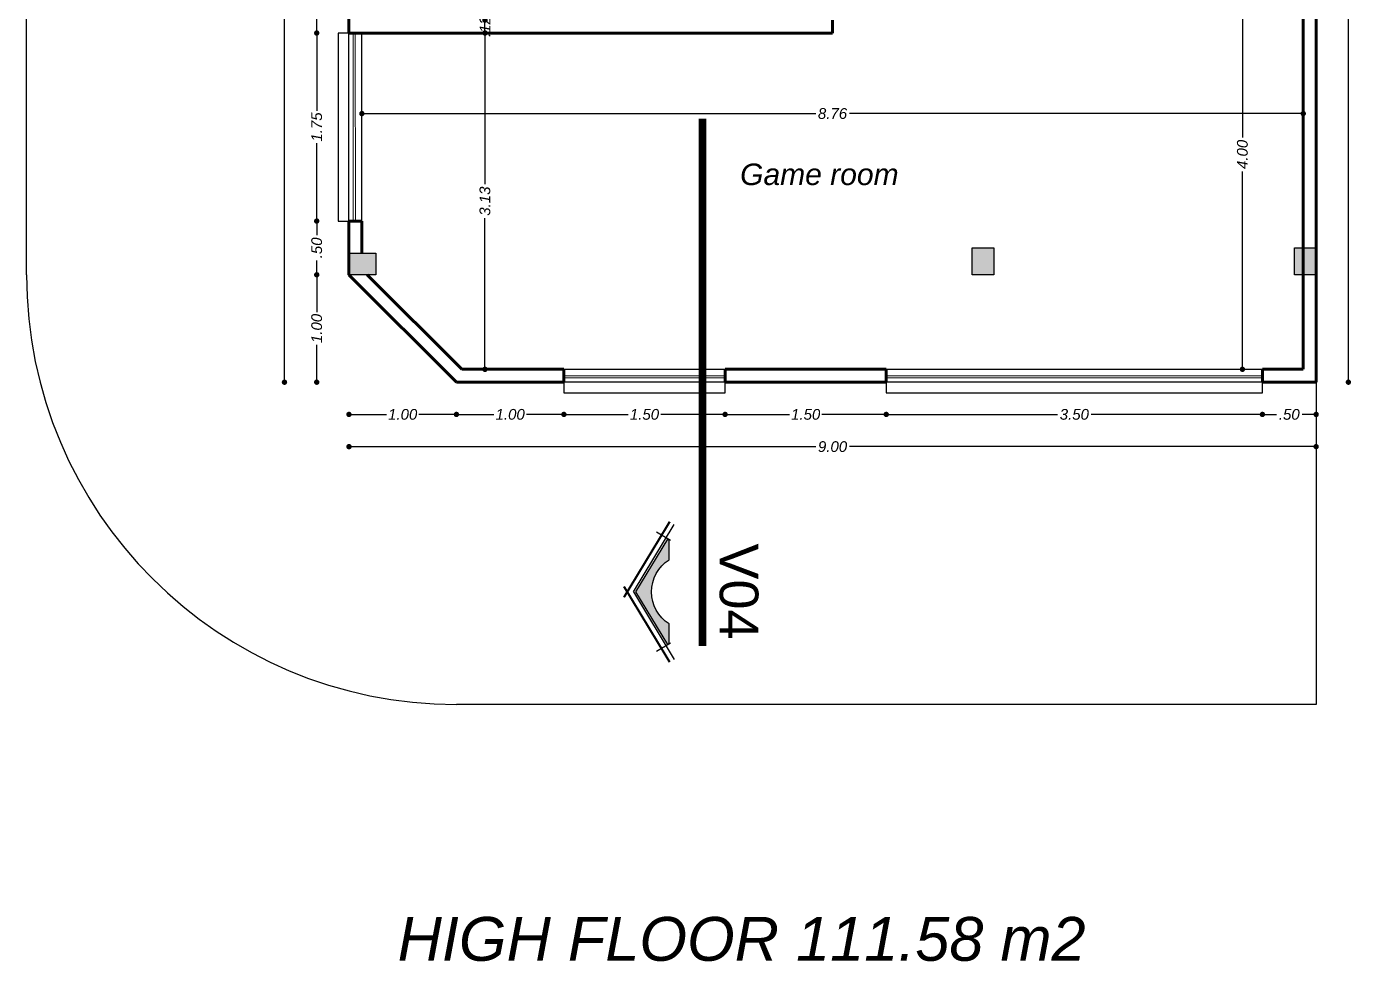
# Model space of a CAD drawing. Header units: metres. Extents: x 539 to 782, y 164 to 633.
# Drawn here: x 696.94 to 709.3, y 220.95 to 229.65 of the extents above; entities that cross this region are included whole.
import ezdxf
from ezdxf.enums import TextEntityAlignment as Align

# ---------------------------------------------------------------- set-up
doc = ezdxf.new("R2010")
doc.units = ezdxf.units.M
doc.header["$PDMODE"] = 35
doc.linetypes.add('ACAD_ISO05W100', pattern=[33, 24, -3, 0, -3, 0, -3])
doc.linetypes.add('DASHDOTX2', pattern=[50.8, 25.4, -12.7, 0, -12.7])
for name, color, linetype, lineweight in [('03', 3, 'Continuous', 30), ('cota', 1, 'Continuous', 15), ('MURO', 4, 'Continuous', 60), ('ventanas', 2, 'Continuous', 25), ('vidrio', 131, 'Continuous', 15)]:
    doc.layers.add(name, color=color, linetype=linetype, lineweight=lineweight)
for name, color, linetype in [('AREAS', 2, 'Continuous'), ('COLUMNAS', 6, 'Continuous'), ('lincorte', 116, 'Continuous'), ('TEXTO', 134, 'Continuous')]:
    doc.layers.add(name, color=color, linetype=linetype)
doc.styles.add('ARIAL', font='ariali.ttf')
doc.styles.add('ARIAL_REGULAR', font='arial.ttf')
doc.styles.add('STYLE1', font='ariali.ttf')
doc.dimstyles.new('C_50', dxfattribs={"dimscale": 0.5, "dimtxt": 0.2, "dimasz": 0.1, "dimexe": 0.1, "dimexo": 0.1, "dimgap": 0.05, "dimtad": 0, "dimzin": 4, "dimdsep": 46, "dimtxsty": 'ARIAL', "dimblk": 'DOT', "dimcen": 0.09, "dimse1": 1, "dimse2": 1, "dimclrd": 1, "dimclre": 1, "dimclrt": 2, "dimadec": 0, "dimazin": 0, "dimtfac": 1, "dimtix": 1, "dimtmove": 2, "dimatfit": 3, "dimfxl": 1, "dimtolj": 1, "dimtzin": 0, "dimarcsym": 0})

# ---------------------------------------------------------------- blocks, each defined once
blk = doc.blocks.new('_Dot')
at = {"color": 0, "linetype": 'ByBlock', "lineweight": -2}
blk.add_line((-0.5, 0), (-1, 0), dxfattribs=at)
at = {"color": 0, "linetype": 'ByBlock', "const_width": 0.5}
blk.add_lwpolyline([(-0.25, 0, 1), (0.25, 0, 1)], format="xyb", close=True, dxfattribs=at)
blk = doc.blocks.new('*D314')
at = {"layer": 'cota', "color": 1, "lineweight": -2, "transparency": 16777216}
for p, q in [((700.1071683065726, 228.8407509537875), (704.2806198754676, 228.8407509537875)), ((708.7671683065727, 228.8407509537875), (704.5937167376777, 228.8407509537875))]:
    blk.add_line(p, q, dxfattribs=at)
at = {"layer": 'Defpoints', "color": 0, "transparency": 16777216}
for p in [(708.8171683065726, 228.8407509537875), (700.0571683065726, 228.3407509537875), (708.8171683065726, 228.3407509537875)]:
    blk.add_point(p, dxfattribs=at)
at = {"layer": 'cota', "color": 1, "lineweight": -2, "transparency": 16777216, "xscale": 0.05, "yscale": 0.05, "zscale": 0.05, "rotation": 180}
blk.add_blockref('_Dot', (700.0571683065726, 228.8407509537875), dxfattribs=at)
at = {"layer": 'cota', "color": 1, "lineweight": -2, "transparency": 16777216, "xscale": 0.05, "yscale": 0.05, "zscale": 0.05}
blk.add_blockref('_Dot', (708.8171683065726, 228.8407509537875), dxfattribs=at)
at = {"layer": 'cota', "color": 2, "transparency": 16777216, "insert": (704.4371683065726, 228.8407509537875), "char_height": 0.1, "attachment_point": 5, "style": 'ARIAL'}
blk.add_mtext('\\A1;8.76', dxfattribs=at)
blk = doc.blocks.new('*D315')
at = {"layer": 'cota', "color": 1, "lineweight": -2, "transparency": 16777216}
for p, q in [((701.2026919569655, 229.5407509537875), (701.2026919569655, 228.1829474067206)), ((701.2026919569655, 226.5107509537875), (701.2026919569655, 227.8685545008543))]:
    blk.add_line(p, q, dxfattribs=at)
at = {"layer": 'Defpoints', "color": 0, "transparency": 16777216}
for p in [(701.2026919569655, 229.5907509537875), (701.4371683065726, 229.5907509537875), (701.4620211203151, 226.4607509537875)]:
    blk.add_point(p, dxfattribs=at)
at = {"layer": 'cota', "color": 1, "lineweight": -2, "transparency": 16777216, "xscale": 0.05, "yscale": 0.05, "zscale": 0.05}
for p, rotation in [((701.2026919569655, 229.5907509537875), 90), ((701.2026919569655, 226.4607509537875), 270)]:
    blk.add_blockref('_Dot', p, dxfattribs=dict(at, rotation=rotation))
at = {"layer": 'cota', "color": 2, "transparency": 16777216, "insert": (701.2026919569655, 228.0257509537876), "char_height": 0.1, "attachment_point": 5, "rotation": 90, "style": 'ARIAL'}
blk.add_mtext('\\A1;3.13', dxfattribs=at)
blk = doc.blocks.new('*D316')
at = {"layer": 'cota', "color": 1, "lineweight": -2, "transparency": 16777216}
for p, q in [((701.2026919569655, 229.7607509537875), (701.2026919569655, 229.8107509537874)), ((701.2026919569655, 229.5907509537875), (701.2026919569655, 229.7107509537875)), ((701.2026919569655, 229.5407509537875), (701.2026919569655, 229.4907509537875))]:
    blk.add_line(p, q, dxfattribs=at)
at = {"layer": 'Defpoints', "color": 0, "transparency": 16777216}
for p in [(701.2026919569655, 229.7107509537875), (701.2026919569655, 229.7107509537875), (701.4371683065726, 229.5907509537875)]:
    blk.add_point(p, dxfattribs=at)
at = {"layer": 'cota', "color": 1, "lineweight": -2, "transparency": 16777216, "xscale": 0.05, "yscale": 0.05, "zscale": 0.05}
for p, rotation in [((701.2026919569655, 229.7107509537875), 270), ((701.2026919569655, 229.5907509537875), 90)]:
    blk.add_blockref('_Dot', p, dxfattribs=dict(at, rotation=rotation))
at = {"layer": 'cota', "color": 2, "transparency": 16777216, "insert": (701.2026919569655, 229.6507509537876), "char_height": 0.1, "attachment_point": 5, "rotation": 90, "style": 'ARIAL'}
blk.add_mtext('\\A1;.12', dxfattribs=at)
blk = doc.blocks.new('*D324')
at = {"layer": 'cota', "color": 1, "lineweight": -2, "transparency": 16777216}
for p, q in [((708.251310103489, 230.4107509537875), (708.251310103489, 228.6191752375529)), ((708.251310103489, 226.5107509537875), (708.251310103489, 228.3023266700222))]:
    blk.add_line(p, q, dxfattribs=at)
at = {"layer": 'Defpoints', "color": 0, "transparency": 16777216}
for p in [(707.9371683065726, 230.4607509537875), (708.251310103489, 230.4607509537875), (707.9371683065726, 226.4607509537875)]:
    blk.add_point(p, dxfattribs=at)
at = {"layer": 'cota', "color": 1, "lineweight": -2, "transparency": 16777216, "xscale": 0.05, "yscale": 0.05, "zscale": 0.05}
for p, rotation in [((708.251310103489, 230.4607509537875), 90), ((708.251310103489, 226.4607509537875), 270)]:
    blk.add_blockref('_Dot', p, dxfattribs=dict(at, rotation=rotation))
at = {"layer": 'cota', "color": 2, "transparency": 16777216, "insert": (708.251310103489, 228.4607509537876), "char_height": 0.1, "attachment_point": 5, "rotation": 90, "style": 'ARIAL'}
blk.add_mtext('\\A1;4.00', dxfattribs=at)
blk = doc.blocks.new('*D778')
at = {"layer": 'cota', "color": 1, "lineweight": -2, "transparency": 16777216}
for p, q in [((699.6371683065727, 230.9107509537875), (699.6371683065727, 230.429093382164)), ((699.6371683065727, 229.6407509537875), (699.6371683065727, 230.1224085254109))]:
    blk.add_line(p, q, dxfattribs=at)
at = {"layer": 'Defpoints', "color": 0, "transparency": 16777216}
for p in [(699.9371683065726, 230.9607509537875), (699.6371683065727, 229.5907509537875), (699.9371683065725, 229.5907509537875)]:
    blk.add_point(p, dxfattribs=at)
at = {"layer": 'cota', "color": 1, "lineweight": -2, "transparency": 16777216, "xscale": 0.05, "yscale": 0.05, "zscale": 0.05}
for p, rotation in [((699.6371683065727, 230.9607509537875), 90), ((699.6371683065727, 229.5907509537875), 270)]:
    blk.add_blockref('_Dot', p, dxfattribs=dict(at, rotation=rotation))
at = {"layer": 'cota', "color": 2, "transparency": 16777216, "insert": (699.6371683065727, 230.2757509537876), "char_height": 0.1, "attachment_point": 5, "rotation": 90, "style": 'ARIAL'}
blk.add_mtext('\\A1;1.37', dxfattribs=at)
blk = doc.blocks.new('*D779')
at = {"layer": 'cota', "color": 1, "lineweight": -2, "transparency": 16777216}
for p, q in [((699.6371683065727, 229.5407509537875), (699.6371683065727, 228.8674903807998)), ((699.6371683065727, 227.8907509537875), (699.6371683065727, 228.5640115267752))]:
    blk.add_line(p, q, dxfattribs=at)
at = {"layer": 'Defpoints', "color": 0, "transparency": 16777216}
for p in [(699.9371683065725, 229.5907509537875), (699.6371683065727, 227.8407509537875), (699.9371683065726, 227.8407509537875)]:
    blk.add_point(p, dxfattribs=at)
at = {"layer": 'cota', "color": 1, "lineweight": -2, "transparency": 16777216, "xscale": 0.05, "yscale": 0.05, "zscale": 0.05}
for p, rotation in [((699.6371683065727, 229.5907509537875), 90), ((699.6371683065727, 227.8407509537875), 270)]:
    blk.add_blockref('_Dot', p, dxfattribs=dict(at, rotation=rotation))
at = {"layer": 'cota', "color": 2, "transparency": 16777216, "insert": (699.6371683065727, 228.7157509537876), "char_height": 0.1, "attachment_point": 5, "rotation": 90, "style": 'ARIAL'}
blk.add_mtext('\\A1;1.75', dxfattribs=at)
blk = doc.blocks.new('*D780')
at = {"layer": 'cota', "color": 1, "lineweight": -2, "transparency": 16777216}
for p, q in [((699.6371683065727, 227.7907509537875), (699.6371683065727, 227.7094753739785)), ((699.6371683065727, 227.3907509537875), (699.6371683065727, 227.4720265335965))]:
    blk.add_line(p, q, dxfattribs=at)
at = {"layer": 'Defpoints', "color": 0, "transparency": 16777216}
for p in [(699.9371683065726, 227.8407509537875), (699.6371683065727, 227.3407509537875), (699.9371683065726, 227.3407509537875)]:
    blk.add_point(p, dxfattribs=at)
at = {"layer": 'cota', "color": 1, "lineweight": -2, "transparency": 16777216, "xscale": 0.05, "yscale": 0.05, "zscale": 0.05}
for p, rotation in [((699.6371683065727, 227.8407509537875), 90), ((699.6371683065727, 227.3407509537875), 270)]:
    blk.add_blockref('_Dot', p, dxfattribs=dict(at, rotation=rotation))
at = {"layer": 'cota', "color": 2, "transparency": 16777216, "insert": (699.6371683065727, 227.5907509537876), "char_height": 0.1, "attachment_point": 5, "rotation": 90, "style": 'ARIAL'}
blk.add_mtext('\\A1;.50', dxfattribs=at)
blk = doc.blocks.new('*D781')
at = {"layer": 'cota', "color": 1, "lineweight": -2, "transparency": 16777216}
for p, q in [((699.6371683065727, 227.2907509537875), (699.6371683065727, 226.9920128910317)), ((699.6371683065727, 226.3907509537875), (699.6371683065727, 226.6894890165433))]:
    blk.add_line(p, q, dxfattribs=at)
at = {"layer": 'Defpoints', "color": 0, "transparency": 16777216}
for p in [(699.9371683065726, 227.3407509537875), (699.6371683065727, 226.3407509537875), (700.9371683065726, 226.3407509537875)]:
    blk.add_point(p, dxfattribs=at)
at = {"layer": 'cota', "color": 1, "lineweight": -2, "transparency": 16777216, "xscale": 0.05, "yscale": 0.05, "zscale": 0.05}
for p, rotation in [((699.6371683065727, 227.3407509537875), 90), ((699.6371683065727, 226.3407509537875), 270)]:
    blk.add_blockref('_Dot', p, dxfattribs=dict(at, rotation=rotation))
at = {"layer": 'cota', "color": 2, "transparency": 16777216, "insert": (699.6371683065727, 226.8407509537876), "char_height": 0.1, "attachment_point": 5, "rotation": 90, "style": 'ARIAL'}
blk.add_mtext('\\A1;1.00', dxfattribs=at)
blk = doc.blocks.new('*D782')
at = {"layer": 'cota', "color": 1, "lineweight": -2, "transparency": 16777216}
for p, q in [((699.3371683065727, 235.4107509537875), (699.3371683065727, 231.0574017041286)), ((699.3371683065727, 226.3907509537875), (699.3371683065727, 230.7441002034464))]:
    blk.add_line(p, q, dxfattribs=at)
at = {"layer": 'Defpoints', "color": 0, "transparency": 16777216}
for p in [(699.3371683065727, 235.4607509537875), (699.9371683065726, 235.4607509537875), (700.9371683065726, 226.3407509537875)]:
    blk.add_point(p, dxfattribs=at)
at = {"layer": 'cota', "color": 1, "lineweight": -2, "transparency": 16777216, "xscale": 0.05, "yscale": 0.05, "zscale": 0.05}
for p, rotation in [((699.3371683065727, 235.4607509537875), 90), ((699.3371683065727, 226.3407509537875), 270)]:
    blk.add_blockref('_Dot', p, dxfattribs=dict(at, rotation=rotation))
at = {"layer": 'cota', "color": 2, "transparency": 16777216, "insert": (699.3371683065727, 230.9007509537876), "char_height": 0.1, "attachment_point": 5, "rotation": 90, "style": 'ARIAL'}
blk.add_mtext('\\A1;9.12', dxfattribs=at)
blk = doc.blocks.new('*D783')
at = {"layer": 'cota', "color": 1, "lineweight": -2, "transparency": 16777216}
for p, q in [((699.9871683065726, 226.0407509537875), (700.2859063693285, 226.0407509537875)), ((700.8871683065726, 226.0407509537875), (700.5884302438168, 226.0407509537875))]:
    blk.add_line(p, q, dxfattribs=at)
at = {"layer": 'Defpoints', "color": 0, "transparency": 16777216}
for p in [(699.9371683065726, 227.3407509537875), (700.9371683065725, 226.3407509537875), (700.9371683065725, 226.0407509537875)]:
    blk.add_point(p, dxfattribs=at)
at = {"layer": 'cota', "color": 1, "lineweight": -2, "transparency": 16777216, "xscale": 0.05, "yscale": 0.05, "zscale": 0.05, "rotation": 180}
blk.add_blockref('_Dot', (699.9371683065726, 226.0407509537875), dxfattribs=at)
at = {"layer": 'cota', "color": 1, "lineweight": -2, "transparency": 16777216, "xscale": 0.05, "yscale": 0.05, "zscale": 0.05}
blk.add_blockref('_Dot', (700.9371683065725, 226.0407509537875), dxfattribs=at)
at = {"layer": 'cota', "color": 2, "transparency": 16777216, "insert": (700.4371683065726, 226.0407509537875), "char_height": 0.1, "attachment_point": 5, "style": 'ARIAL'}
blk.add_mtext('\\A1;1.00', dxfattribs=at)
blk = doc.blocks.new('*D784')
at = {"layer": 'cota', "color": 1, "lineweight": -2, "transparency": 16777216}
for p, q in [((700.9871683065725, 226.0407509537875), (701.2859063693285, 226.0407509537875)), ((701.8871683065727, 226.0407509537875), (701.5884302438168, 226.0407509537875))]:
    blk.add_line(p, q, dxfattribs=at)
at = {"layer": 'Defpoints', "color": 0, "transparency": 16777216}
for p in [(700.9371683065725, 226.3407509537875), (701.9371683065726, 226.3407509537875), (701.9371683065726, 226.0407509537875)]:
    blk.add_point(p, dxfattribs=at)
at = {"layer": 'cota', "color": 1, "lineweight": -2, "transparency": 16777216, "xscale": 0.05, "yscale": 0.05, "zscale": 0.05, "rotation": 180}
blk.add_blockref('_Dot', (700.9371683065725, 226.0407509537875), dxfattribs=at)
at = {"layer": 'cota', "color": 1, "lineweight": -2, "transparency": 16777216, "xscale": 0.05, "yscale": 0.05, "zscale": 0.05}
blk.add_blockref('_Dot', (701.9371683065726, 226.0407509537875), dxfattribs=at)
at = {"layer": 'cota', "color": 2, "transparency": 16777216, "insert": (701.4371683065726, 226.0407509537875), "char_height": 0.1, "attachment_point": 5, "style": 'ARIAL'}
blk.add_mtext('\\A1;1.00', dxfattribs=at)
blk = doc.blocks.new('*D785')
at = {"layer": 'cota', "color": 1, "lineweight": -2, "transparency": 16777216}
for p, q in [((701.9871683065726, 226.0407509537875), (702.5359063693285, 226.0407509537875)), ((703.3871683065727, 226.0407509537875), (702.8384302438168, 226.0407509537875))]:
    blk.add_line(p, q, dxfattribs=at)
at = {"layer": 'Defpoints', "color": 0, "transparency": 16777216}
for p in [(701.9371683065726, 226.3407509537875), (703.4371683065726, 226.3407509537875), (703.4371683065726, 226.0407509537875)]:
    blk.add_point(p, dxfattribs=at)
at = {"layer": 'cota', "color": 1, "lineweight": -2, "transparency": 16777216, "xscale": 0.05, "yscale": 0.05, "zscale": 0.05, "rotation": 180}
blk.add_blockref('_Dot', (701.9371683065726, 226.0407509537875), dxfattribs=at)
at = {"layer": 'cota', "color": 1, "lineweight": -2, "transparency": 16777216, "xscale": 0.05, "yscale": 0.05, "zscale": 0.05}
blk.add_blockref('_Dot', (703.4371683065726, 226.0407509537875), dxfattribs=at)
at = {"layer": 'cota', "color": 2, "transparency": 16777216, "insert": (702.6871683065726, 226.0407509537875), "char_height": 0.1, "attachment_point": 5, "style": 'ARIAL'}
blk.add_mtext('\\A1;1.50', dxfattribs=at)
blk = doc.blocks.new('*D786')
at = {"layer": 'cota', "color": 1, "lineweight": -2, "transparency": 16777216}
for p, q in [((703.4871683065726, 226.0407509537875), (704.0359063693285, 226.0407509537875)), ((704.8871683065727, 226.0407509537875), (704.3384302438168, 226.0407509537875))]:
    blk.add_line(p, q, dxfattribs=at)
at = {"layer": 'Defpoints', "color": 0, "transparency": 16777216}
for p in [(703.4371683065726, 226.3407509537875), (704.9371683065726, 226.3407509537875), (704.9371683065726, 226.0407509537875)]:
    blk.add_point(p, dxfattribs=at)
at = {"layer": 'cota', "color": 1, "lineweight": -2, "transparency": 16777216, "xscale": 0.05, "yscale": 0.05, "zscale": 0.05, "rotation": 180}
blk.add_blockref('_Dot', (703.4371683065726, 226.0407509537875), dxfattribs=at)
at = {"layer": 'cota', "color": 1, "lineweight": -2, "transparency": 16777216, "xscale": 0.05, "yscale": 0.05, "zscale": 0.05}
blk.add_blockref('_Dot', (704.9371683065726, 226.0407509537875), dxfattribs=at)
at = {"layer": 'cota', "color": 2, "transparency": 16777216, "insert": (704.1871683065726, 226.0407509537875), "char_height": 0.1, "attachment_point": 5, "style": 'ARIAL'}
blk.add_mtext('\\A1;1.50', dxfattribs=at)
blk = doc.blocks.new('*D787')
at = {"layer": 'cota', "color": 1, "lineweight": -2, "transparency": 16777216}
for p, q in [((704.9871683065726, 226.0407509537875), (706.5293920446354, 226.0407509537875)), ((708.3871683065727, 226.0407509537875), (706.8449445685098, 226.0407509537875))]:
    blk.add_line(p, q, dxfattribs=at)
at = {"layer": 'Defpoints', "color": 0, "transparency": 16777216}
for p in [(704.9371683065726, 226.3407509537875), (708.4371683065726, 226.3407509537875), (708.4371683065726, 226.0407509537875)]:
    blk.add_point(p, dxfattribs=at)
at = {"layer": 'cota', "color": 1, "lineweight": -2, "transparency": 16777216, "xscale": 0.05, "yscale": 0.05, "zscale": 0.05, "rotation": 180}
blk.add_blockref('_Dot', (704.9371683065726, 226.0407509537875), dxfattribs=at)
at = {"layer": 'cota', "color": 1, "lineweight": -2, "transparency": 16777216, "xscale": 0.05, "yscale": 0.05, "zscale": 0.05}
blk.add_blockref('_Dot', (708.4371683065726, 226.0407509537875), dxfattribs=at)
at = {"layer": 'cota', "color": 2, "transparency": 16777216, "insert": (706.6871683065726, 226.0407509537875), "char_height": 0.1, "attachment_point": 5, "style": 'ARIAL'}
blk.add_mtext('\\A1;3.50', dxfattribs=at)
blk = doc.blocks.new('*D788')
at = {"layer": 'cota', "color": 1, "lineweight": -2, "transparency": 16777216}
for p, q in [((708.4871683065726, 226.0407509537875), (708.5684438863816, 226.0407509537875)), ((708.8871683065727, 226.0407509537875), (708.8058927267637, 226.0407509537875))]:
    blk.add_line(p, q, dxfattribs=at)
at = {"layer": 'Defpoints', "color": 0, "transparency": 16777216}
for p in [(708.4371683065726, 226.3407509537875), (708.9371683065726, 226.3407509537875), (708.9371683065726, 226.0407509537875)]:
    blk.add_point(p, dxfattribs=at)
at = {"layer": 'cota', "color": 1, "lineweight": -2, "transparency": 16777216, "xscale": 0.05, "yscale": 0.05, "zscale": 0.05, "rotation": 180}
blk.add_blockref('_Dot', (708.4371683065726, 226.0407509537875), dxfattribs=at)
at = {"layer": 'cota', "color": 1, "lineweight": -2, "transparency": 16777216, "xscale": 0.05, "yscale": 0.05, "zscale": 0.05}
blk.add_blockref('_Dot', (708.9371683065726, 226.0407509537875), dxfattribs=at)
at = {"layer": 'cota', "color": 2, "transparency": 16777216, "insert": (708.6871683065726, 226.0407509537875), "char_height": 0.1, "attachment_point": 5, "style": 'ARIAL'}
blk.add_mtext('\\A1;.50', dxfattribs=at)
blk = doc.blocks.new('*D789')
at = {"layer": 'cota', "color": 1, "lineweight": -2, "transparency": 16777216}
for p, q in [((699.9871683065726, 225.7407509537875), (704.2802788113476, 225.7407509537875)), ((708.8871683065727, 225.7407509537875), (704.5940578017977, 225.7407509537875))]:
    blk.add_line(p, q, dxfattribs=at)
at = {"layer": 'Defpoints', "color": 0, "transparency": 16777216}
for p in [(699.9371683065726, 227.3407509537875), (708.9371683065726, 226.3407509537876), (699.9371683065726, 225.7407509537875)]:
    blk.add_point(p, dxfattribs=at)
at = {"layer": 'cota', "color": 1, "lineweight": -2, "transparency": 16777216, "xscale": 0.05, "yscale": 0.05, "zscale": 0.05, "rotation": 180}
blk.add_blockref('_Dot', (699.9371683065726, 225.7407509537875), dxfattribs=at)
at = {"layer": 'cota', "color": 1, "lineweight": -2, "transparency": 16777216, "xscale": 0.05, "yscale": 0.05, "zscale": 0.05}
blk.add_blockref('_Dot', (708.9371683065726, 225.7407509537875), dxfattribs=at)
at = {"layer": 'cota', "color": 2, "transparency": 16777216, "insert": (704.4371683065726, 225.7407509537875), "char_height": 0.1, "attachment_point": 5, "style": 'ARIAL'}
blk.add_mtext('\\A1;9.00', dxfattribs=at)
blk = doc.blocks.new('*D790')
at = {"layer": 'cota', "color": 1, "lineweight": -2, "transparency": 16777216}
for p, q in [((709.2371683065726, 233.7907509537875), (709.2371683065726, 230.243888743692)), ((709.2371683065726, 226.3907509537876), (709.2371683065726, 229.937613163883))]:
    blk.add_line(p, q, dxfattribs=at)
at = {"layer": 'Defpoints', "color": 0, "transparency": 16777216}
for p in [(708.9371683065727, 233.8407509537875), (709.2371683065726, 233.8407509537875), (708.9371683065726, 226.3407509537876)]:
    blk.add_point(p, dxfattribs=at)
at = {"layer": 'cota', "color": 1, "lineweight": -2, "transparency": 16777216, "xscale": 0.05, "yscale": 0.05, "zscale": 0.05}
for p, rotation in [((709.2371683065726, 233.8407509537875), 90), ((709.2371683065726, 226.3407509537876), 270)]:
    blk.add_blockref('_Dot', p, dxfattribs=dict(at, rotation=rotation))
at = {"layer": 'cota', "color": 2, "transparency": 16777216, "insert": (709.2371683065726, 230.0907509537876), "char_height": 0.1, "attachment_point": 5, "rotation": 90, "style": 'ARIAL'}
blk.add_mtext('\\A1;7.50', dxfattribs=at)

msp = doc.modelspace()

# ---------------------------------------------------------------- hatches: boundary and pattern name
at = {"layer": 'COLUMNAS'}
h = msp.add_hatch(color=256, dxfattribs=at)
h.dxf.hatch_style = 1
h.paths.add_polyline_path([(699.9371683065726, 227.5407509537875), (700.1871683065726, 227.5407509537875), (700.1871683065726, 227.3407509537875), (699.9371683065726, 227.3407509537875)])
h = msp.add_hatch(color=256, dxfattribs=at)
h.dxf.hatch_style = 1
h.paths.add_polyline_path([(705.7371683065728, 227.3407509537875), (705.7371683065728, 227.5907509537875), (705.9371683065729, 227.5907509537875), (705.9371683065729, 227.3407509537875)])
h = msp.add_hatch(color=256, dxfattribs=at)
h.dxf.hatch_style = 1
h.paths.add_polyline_path([(708.7371683065726, 227.3407509537875), (708.7371683065726, 227.5907509537875), (708.9371683065726, 227.5907509537875), (708.9371683065726, 227.3407509537875)])
at = {"layer": 'lincorte'}
h = msp.add_hatch(color=256, dxfattribs=at)
h.dxf.hatch_style = 1
edge = h.paths.add_edge_path()
edge.add_arc((703.1075587282636, 224.3889007016596), 0.3543749999996635, 122.54687965865509, 179.999999999352, ccw=False)
edge.add_line((702.9169087009702, 224.6876216545869), (702.9169635368576, 224.8697442328352))
edge.add_line((702.9169635368576, 224.8697442328352), (702.901210207968, 224.8792807668355))
edge.add_line((702.901210207968, 224.8792807668355), (702.6047540269626, 224.3889007016636))
edge.add_line((702.6047540269626, 224.3889007016636), (702.9012154105375, 223.8985120307124))
edge.add_line((702.9012154105375, 223.8985120307124), (702.9166739191725, 223.9078573747817))
edge.add_line((702.9166739191725, 223.9078573747817), (702.916728849801, 224.0902946097821))
edge.add_arc((703.1075587282645, 224.3889007016674), 0.3543750000005659, 180.000000000602, 237.418617591999, ccw=False)

# ---------------------------------------------------------------- linework, layer by layer
at = {"layer": '03'}
for p, q in [((696.9371683065726, 227.3407509537875), (696.9371683065726, 243.3407509537875)), ((708.9371683065726, 243.3407509537875), (708.9371683065726, 223.3407509537875)), ((708.9371683065726, 223.3407509537875), (700.9371683065726, 223.3407509537876))]:
    msp.add_line(p, q, dxfattribs=at)
msp.add_arc((700.9371683065726, 227.3407509537875), 4, 180, 270, dxfattribs=at)
at = {"layer": 'AREAS'}
msp.add_lwpolyline([(699.9371683065726, 235.4607509537875), (704.4371683065726, 235.4607509537875), (704.4371683065726, 233.8407509537875), (708.9371683065727, 233.8407509537875), (708.9371683065727, 226.3407509537875), (700.9371683065726, 226.3407509537875), (699.9371683065726, 227.3407509537875)], close=True, dxfattribs=at)
at = {"layer": 'COLUMNAS'}
for points in [[(699.9371683065726, 227.5407509537875), (700.1871683065726, 227.5407509537875), (700.1871683065726, 227.3407509537875), (699.9371683065726, 227.3407509537875), (699.9371683065726, 227.5407509537875)], [(705.9371683065726, 227.5907509537875), (705.9371683065726, 227.3407509537875), (705.7371683065727, 227.3407509537874), (705.7371683065726, 227.5907509537874), (705.9371683065726, 227.5907509537875)], [(708.9371683065726, 227.5907509537875), (708.9371683065726, 227.3407509537875), (708.7371683065726, 227.3407509537875), (708.7371683065726, 227.5907509537875), (708.9371683065726, 227.5907509537875)]]:
    msp.add_lwpolyline(points, dxfattribs=at)
at = {"layer": 'lincorte'}
for p, q in [((702.5850350057411, 224.3889007016636), (702.9644977957464, 225.0165853296664)), ((702.9283256445474, 224.8669545527215), (702.8003057865908, 224.9443481518462)), ((702.5850350057411, 224.3889007016636), (702.9644977957464, 223.7612160736609)), ((702.9283256445474, 223.9108820474204), (702.8003057865908, 223.8334884482958))]:
    msp.add_line(p, q, dxfattribs=at)
at = {"layer": 'lincorte', "linetype": 'ACAD_ISO05W100', "ltscale": 0.05, "const_width": 0.07}
msp.add_lwpolyline([(703.2270081914157, 223.8868381904704), (703.2270081914157, 228.7946637171049)], dxfattribs=at)
at = {"layer": 'lincorte', "const_width": 0.02067187499999999}
for points in [[(702.9220946188055, 225.0422549383212), (702.4963181645791, 224.3389180114431)], [(702.4963482795679, 224.4389368069093), (702.9217011165646, 223.7353436107059)]]:
    msp.add_lwpolyline(points, dxfattribs=at)
at = {"layer": 'lincorte'}
msp.add_lwpolyline([(702.7531837282639, 224.3889007016636, -0.2560733397626988), (702.9169087009702, 224.6876216545869), (702.9169635368576, 224.8697442328352), (702.901210207968, 224.8792807668355), (702.6047540269626, 224.3889007016636), (702.9012154105375, 223.8985120307124), (702.9166739191725, 223.9078573747817), (702.916728849801, 224.0902946097821, -0.2559129274228076)], format="xyb", close=True, dxfattribs=at)
at = {"layer": 'MURO'}
for p, q in [((708.9371683065726, 233.8407509537875), (708.9371683065726, 229.3407509537875)), ((708.8171683065727, 233.7207509537875), (708.8171683065726, 229.3407509537875)), ((699.9371683065726, 230.9607509537875), (699.9371683065725, 229.5907509537875)), ((704.4371683065726, 229.5907509537875), (704.4371683065725, 229.7107509537875)), ((704.4371683065726, 229.5907509537875), (699.9371683065726, 229.5907509537875)), ((708.8171683065726, 229.3407509537875), (708.8171683065726, 226.4607509537875)), ((708.9371683065726, 229.3407509537875), (708.9371683065726, 226.3407509537876)), ((700.0571683065726, 227.8407509537875), (699.9371683065726, 227.8407509537875)), ((699.9371683065726, 227.8407509537875), (699.9371683065726, 227.3407509537875)), ((700.0571683065726, 227.8407509537874), (700.0571683065726, 227.5407509537875)), ((699.9371683065726, 227.3407509537875), (700.9371683065726, 226.3407509537875)), ((700.1068739340574, 227.3407509537875), (700.9868739340574, 226.4607509537875)), ((700.9868739340574, 226.4607509537875), (701.9371683065726, 226.4607509537875)), ((701.9371683065726, 226.4607509537875), (701.9371683065726, 226.3407509537875)), ((703.4371683065726, 226.4607509537875), (703.4371683065726, 226.3407509537875)), ((703.4371683065726, 226.4607509537875), (704.4371683065726, 226.4607509537875)), ((704.9371683065726, 226.4607509537875), (704.4371683065726, 226.4607509537875)), ((704.9371683065726, 226.4607509537875), (704.9371683065726, 226.3407509537875)), ((708.8171683065726, 226.4607509537875), (708.4371683065726, 226.4607509537875)), ((708.4371683065726, 226.4607509537875), (708.4371683065726, 226.4607509537875)), ((708.4371683065726, 226.4607509537875), (708.4371683065726, 226.3407509537875)), ((700.9371683065726, 226.3407509537875), (701.9371683065726, 226.3407509537875)), ((703.4371683065726, 226.3407509537875), (704.4371683065726, 226.3407509537875)), ((704.9371683065726, 226.3407509537875), (704.4371683065726, 226.3407509537875)), ((708.9371683065726, 226.3407509537875), (708.4371683065726, 226.3407509537875))]:
    msp.add_line(p, q, dxfattribs=at)
at = {"layer": 'ventanas'}
for p, q in [((699.9371683065725, 229.5907509537875), (699.8371683065725, 229.5907509537875)), ((699.8371683065725, 229.5907509537875), (699.8371683065725, 227.8407509537874)), ((700.0571683065726, 227.8407509537874), (700.0571683065726, 229.5907509537875)), ((699.8371683065725, 227.8407509537874), (699.9371683065726, 227.8407509537874)), ((701.9371683065726, 226.4607509537875), (703.4371683065725, 226.4607509537875)), ((704.9371683065726, 226.4607509537875), (708.4371683065726, 226.4607509537875)), ((701.9371683065726, 226.3407509537875), (701.9371683065726, 226.2407509537875)), ((703.4371683065726, 226.2407509537875), (703.4371683065726, 226.3407509537875)), ((704.9371683065726, 226.3407509537875), (704.9371683065726, 226.2407509537874)), ((708.4371683065727, 226.2407509537875), (708.4371683065726, 226.3407509537875)), ((701.9371683065726, 226.2407509537875), (703.4371683065726, 226.2407509537875)), ((704.9371683065726, 226.2407509537874), (708.4371683065727, 226.2407509537875))]:
    msp.add_line(p, q, dxfattribs=at)
at = {"layer": 'vidrio'}
for p, q in [((699.9761011442795, 229.5907387576067), (699.9771683102913, 227.8407387576067)), ((699.9961011405608, 229.5907509537875), (699.9971683065726, 227.8407509537875)), ((701.9371683065726, 226.4007509537875), (703.4371683065725, 226.4007509537875)), ((701.9371683065726, 226.3807509537875), (703.4371683065725, 226.3807509537874)), ((704.9371683065726, 226.4007509537875), (708.4371683065725, 226.4007509537875)), ((704.9371683065726, 226.3807509537875), (708.4371683065725, 226.3807509537875))]:
    msp.add_line(p, q, dxfattribs=at)

# ---------------------------------------------------------------- texts
at = {"layer": 'lincorte', "style": 'ARIAL_REGULAR'}
msp.add_text('V04', height=0.36, rotation=270, dxfattribs=at).set_placement((703.3870233282812, 224.3925841941603), align=Align.CENTER)
at = {"layer": 'lincorte', "color": 0, "linetype": 'DASHDOTX2', "lineweight": 50, "ltscale": 0.2, "style": 'STYLE1'}
msp.add_text('HIGH FLOOR 111.58 m2', height=0.4082828151385911, dxfattribs=at).set_placement((700.3895681936909, 220.9552306891869))
at = {"layer": 'TEXTO', "style": 'STYLE1'}
msp.add_text('Game room', height=0.2, rotation=359.9999999933299, dxfattribs=at).set_placement((704.314465370721, 228.1756380614162), align=Align.CENTER)

# ---------------------------------------------------------------- dimensions: what is measured, and where the dimension line sits
at = {"layer": 'cota'}
for base, p1, p2, picture, middle in [((699.3371683065727, 235.4607509537875), (700.9371683065726, 226.3407509537875), (699.9371683065726, 235.4607509537875), '*D782', (699.3371683065727, 230.9007509537876)), ((709.2371683065726, 233.8407509537875), (708.9371683065726, 226.3407509537876), (708.9371683065727, 233.8407509537875), '*D790', (709.2371683065726, 230.0907509537876)), ((699.6371683065727, 229.5907509537875), (699.9371683065726, 230.9607509537875), (699.9371683065725, 229.5907509537875), '*D778', (699.6371683065727, 230.2757509537876)), ((708.251310103489, 230.4607509537875), (707.9371683065726, 226.4607509537875), (707.9371683065726, 230.4607509537875), '*D324', (708.251310103489, 228.4607509537876)), ((701.2026919569655, 229.7107509537875), (701.4371683065726, 229.5907509537875), (701.2026919569655, 229.7107509537875), '*D316', (701.2026919569655, 229.6507509537876)), ((699.6371683065727, 227.8407509537875), (699.9371683065725, 229.5907509537875), (699.9371683065726, 227.8407509537875), '*D779', (699.6371683065727, 228.7157509537876)), ((701.2026919569655, 229.5907509537875), (701.4620211203151, 226.4607509537875), (701.4371683065726, 229.5907509537875), '*D315', (701.2026919569655, 228.0257509537876)), ((699.6371683065727, 227.3407509537875), (699.9371683065726, 227.8407509537875), (699.9371683065726, 227.3407509537875), '*D780', (699.6371683065727, 227.5907509537876)), ((699.6371683065727, 226.3407509537875), (699.9371683065726, 227.3407509537875), (700.9371683065726, 226.3407509537875), '*D781', (699.6371683065727, 226.8407509537876))]:
    dim = msp.add_linear_dim(base=base, p1=p1, p2=p2, angle=90, dimstyle='C_50', dxfattribs=at)
    dim.commit()
    dim.dimension.update_dxf_attribs({"geometry": picture, "text_midpoint": middle})
for base, p1, p2, picture, middle in [((708.8171683065726, 228.8407509537875), (700.0571683065726, 228.3407509537875), (708.8171683065726, 228.3407509537875), '*D314', (704.4371683065726, 228.8407509537875)), ((700.9371683065725, 226.0407509537875), (699.9371683065726, 227.3407509537875), (700.9371683065725, 226.3407509537875), '*D783', (700.4371683065726, 226.0407509537875)), ((699.9371683065726, 225.7407509537875), (708.9371683065726, 226.3407509537876), (699.9371683065726, 227.3407509537875), '*D789', (704.4371683065726, 225.7407509537875)), ((701.9371683065726, 226.0407509537875), (700.9371683065725, 226.3407509537875), (701.9371683065726, 226.3407509537875), '*D784', (701.4371683065726, 226.0407509537875)), ((703.4371683065726, 226.0407509537875), (701.9371683065726, 226.3407509537875), (703.4371683065726, 226.3407509537875), '*D785', (702.6871683065726, 226.0407509537875)), ((704.9371683065726, 226.0407509537875), (703.4371683065726, 226.3407509537875), (704.9371683065726, 226.3407509537875), '*D786', (704.1871683065726, 226.0407509537875)), ((708.4371683065726, 226.0407509537875), (704.9371683065726, 226.3407509537875), (708.4371683065726, 226.3407509537875), '*D787', (706.6871683065726, 226.0407509537875)), ((708.9371683065726, 226.0407509537875), (708.4371683065726, 226.3407509537875), (708.9371683065726, 226.3407509537875), '*D788', (708.6871683065726, 226.0407509537875))]:
    dim = msp.add_linear_dim(base=base, p1=p1, p2=p2, dimstyle='C_50', dxfattribs=at)
    dim.commit()
    dim.dimension.update_dxf_attribs({"geometry": picture, "text_midpoint": middle})

doc.saveas('drawing.dxf')
